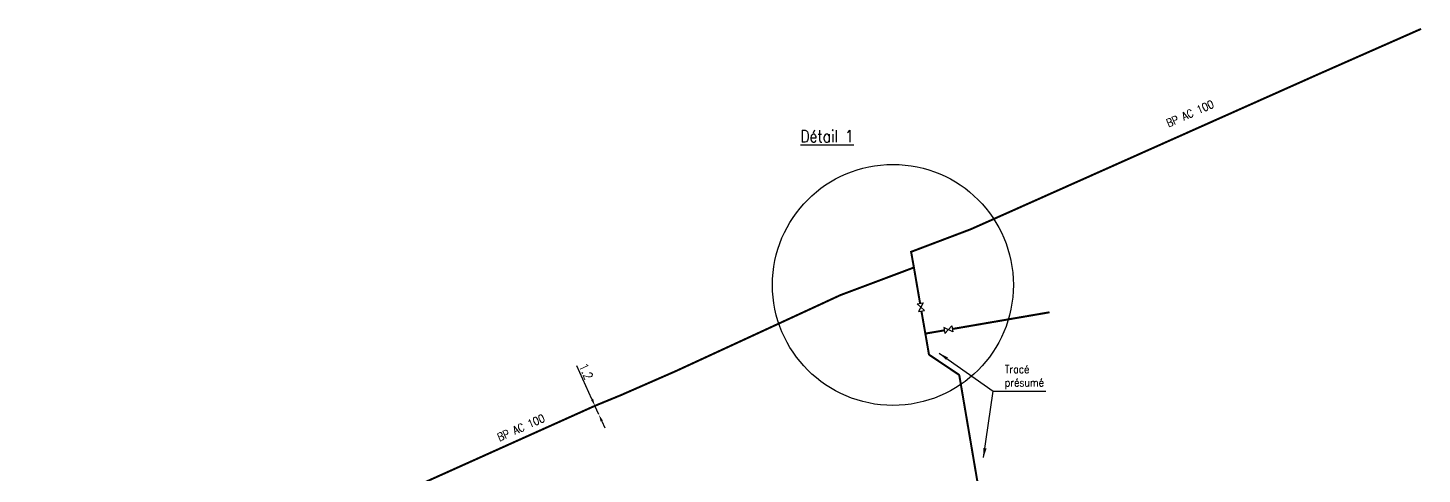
# Model space of a CAD drawing. Header units: millimetres. Extents: x 185000 to 186000, y 127990 to 129010.
# Drawn here: x 185825.9 to 186000.1, y 128510.6 to 128566.3 of the extents above; entities that cross this region are included whole.
import ezdxf
from ezdxf.enums import TextEntityAlignment as Align

# ---------------------------------------------------------------- set-up
doc = ezdxf.new("R2010")
doc.units = ezdxf.units.MM
doc.header["$PDMODE"] = 34
doc.linetypes.add('L_25_AP', pattern=[2000, 1000, 1000])
doc.linetypes.add('L_RAC_AP', pattern=[3.5, 2, -1.5])
doc.layers.get('0').update_dxf_attribs({"linetype": 'CONTINUOUS'})
doc.layers.get('DEFPOINTS').update_dxf_attribs({"linetype": 'CONTINUOUS'})
for name, color, linetype in [('L_150', 1, 'CONTINUOUS'), ('L_170', 7, 'CONTINUOUS'), ('L_300', 7, 'CONTINUOUS'), ('L_900', 7, 'CONTINUOUS')]:
    doc.layers.add(name, color=color, linetype=linetype)
doc.styles.get("Standard").update_dxf_attribs({"font": 'romans.shx', "width": 0.85})
doc.dimstyles.get("Standard").update_dxf_attribs({"dimtxt": 1.5, "dimasz": 1.2, "dimexe": 0.625, "dimexo": 0.625, "dimgap": 0.25, "dimtad": 1, "dimdec": 1, "dimzin": 0, "dimdsep": 46, "dimtxsty": 'Standard', "dimcen": -0.5, "dimadec": 0, "dimazin": 0, "dimtfac": 1, "dimtdec": 1, "dimtmove": 0, "dimatfit": 3, "dimfxl": 0, "dimtolj": 1, "dimtzin": 0, "dimarcsym": 0})

# ---------------------------------------------------------------- blocks, each defined once
blk = doc.blocks.new('L_300_09')
at = {"color": 0, "linetype": 'Continuous', "flags": 128}
blk.add_lwpolyline([(0.5, -0.38), (-0.5, 0.38), (-0.5, -0.38), (0.5, 0.38), (0.5, -0.38)], dxfattribs=at)
at = {"color": 0, "linetype": 'Continuous', "width": 0.75}
blk.add_attdef('NUM', text='', height=1, dxfattribs=at).set_placement((0, 1.69), align=Align.MIDDLE_CENTER)
at = {"color": 0, "linetype": 'Continuous', "width": 0.75, "flags": 3}
for tag, p in [('DEF_LEG', (0, -5)), ('DEF_COUP', (0, -7.5)), ('DEF_TYPE', (0, -10))]:
    blk.add_attdef(tag, text='', height=1.2, dxfattribs=at).set_placement(p, align=Align.MIDDLE)
blk = doc.blocks.new('*D1415')
at = {"layer": 'DEFPOINTS', "color": 0, "linetype": 'Continuous', "transparency": 16777216}
for p in [(185896.76, 128519.13), (185897.25, 128518.04), (185897.25, 128518.04)]:
    blk.add_point(p, dxfattribs=at)
at = {"layer": 'L_150', "color": 0, "linetype": 'Continuous', "lineweight": -2, "transparency": 16777216}
for p, q in [((185896.39, 128519.95), (185894.51, 128524.14)), ((185897.25, 128518.04), (185896.76, 128519.13)), ((185897.62, 128517.22), (185897.99, 128516.4))]:
    blk.add_line(p, q, dxfattribs=at)
at = {"layer": 'L_150', "color": 0, "linetype": 'Continuous', "transparency": 16777216}
for points in [[(185896.53, 128520.02), (185896.25, 128519.89), (185896.76, 128519.13)], [(185897.76, 128517.28), (185897.48, 128517.16), (185897.25, 128518.04)]]:
    blk.add_solid(points, dxfattribs=at)
at = {"layer": 'L_150', "color": 0, "linetype": 'Continuous', "transparency": 16777216, "insert": (185895.65, 128523.43), "char_height": 1.125, "attachment_point": 5, "rotation": 294.1698}
blk.add_mtext('\\A1;1.2', dxfattribs=at)

msp = doc.modelspace()

# ---------------------------------------------------------------- linework, layer by layer
at = {"layer": 'L_150', "linetype": 'L_25_AP', "const_width": 0.25, "flags": 128}
for points in [[(185937.39, 128531.93), (185936.62, 128536.4), (185936.62, 128536.4), (185936.27, 128538.36), (185936.27, 128538.36), (185943.75, 128541.19), (185987.21, 128560.56), (186000, 128566.2)], [(185723.11, 128442.37), (185726.2, 128444.73), (185736.58, 128449.51), (185736.58, 128449.51), (185740.48, 128451.32), (185740.48, 128451.32), (185744.34, 128452.45), (185744.34, 128452.45), (185747.66, 128452.3), (185749.41, 128453.08), (185749.41, 128453.08), (185756.88, 128456.33), (185767.83, 128461.13), (185767.83, 128461.13), (185780.12, 128466.71), (185780.12, 128466.71), (185788.88, 128470.69), (185788.88, 128470.69), (185799.82, 128475.66), (185799.82, 128475.66), (185810.86, 128480.68), (185816.94, 128482.97), (185818.1, 128482.94), (185819.01, 128483.35), (185819.92, 128483.76), (185820.54, 128484.58), (185821.65, 128485.08), (185830.85, 128489.49), (185831.08, 128489.6), (185831.08, 128489.6), (185831.08, 128489.6), (185831.08, 128489.6), (185831.08, 128489.6), (185831.08, 128489.6), (185831.08, 128489.6), (185831.08, 128489.6), (185831.08, 128489.6), (185831.08, 128489.6), (185863.87, 128504.36), (185863.87, 128504.36), (185896.76, 128519.13), (185900, 128520.46), (185906.86, 128523.46), (185927.43, 128532.95), (185927.43, 128532.95), (185927.43, 128532.95), (185936.62, 128536.4)]]:
    msp.add_lwpolyline(points, dxfattribs=at)
msp.add_lwpolyline([(185937.56, 128530.94), (185938.05, 128528.15), (185938.46, 128525.77), (185938.48, 128525.63, 0.205233), (185938.59, 128525.46), (185938.71, 128525.38), (185942.19, 128523.05, -0.205629), (185942.3, 128522.89), (185944.64, 128509.16), (185946.66, 128497.34), (185946.66, 128497.34), (185948.5, 128485.58), (185949.49, 128478.25)], format="xyb", dxfattribs=at)
at = {"layer": 'L_170', "linetype": 'L_RAC_AP', "ltscale": 0.5, "const_width": 0.25, "flags": 128}
for points in [[(185941.4, 128528.72), (185953.57, 128530.81)], [(185938.05, 128528.15), (185940.41, 128528.55)]]:
    msp.add_lwpolyline(points, dxfattribs=at)
at = {"layer": 'L_900'}
msp.add_circle((185934, 128534.23), 15.05, dxfattribs=at)

# ---------------------------------------------------------------- block references
at = {"layer": 'L_300', "ltscale": 0.5}
for p, rotation in [((185937.48, 128531.45), 99.73581100553818), ((185940.91, 128528.64), 9.73375397152878)]:
    msp.add_blockref('L_300_09', p, dxfattribs=dict(at, rotation=rotation))

# ---------------------------------------------------------------- texts
at = {"layer": 'L_150', "linetype": 'Continuous', "width": 0.85}
for rotation, p in [(23.7703, (185971.12, 128555.62)), (23.7305, (185887.52, 128516.4))]:
    msp.add_text('BP AC 100', height=1, rotation=rotation, dxfattribs=at).set_placement(p, align=Align.MIDDLE)
at = {"layer": 'L_150', "linetype": 'Continuous', "insert": (185947.98, 128522.72), "char_height": 1, "attachment_point": 4}
msp.add_mtext('Tracé\\Pprésumé', dxfattribs=at)
at = {"layer": 'L_900', "insert": (185922.43, 128553.54), "char_height": 1.5, "attachment_point": 1}
msp.add_mtext_dynamic_manual_height_columns('{\\LDétail 1}', width=15.7387, gutter_width=5, heights=[0], dxfattribs=at)

# ---------------------------------------------------------------- dimensions: what is measured, and where the dimension line sits
at = {"layer": 'L_150', "linetype": 'Continuous'}
dim = msp.add_linear_dim(base=(185897.25, 128518.04), p1=(185896.76, 128519.13), p2=(185897.25, 128518.04), angle=114.1698, dimstyle='Standard', override={"dimscale": 0.75, "dimatfit": 0}, dxfattribs=at)
dim.commit()
dim.dimension.update_dxf_attribs({"geometry": '*D1415', "text_midpoint": (185894.97, 128523.12), "dimtype": 160})

# ---------------------------------------------------------------- leaders
at = {"layer": 'L_150', "linetype": 'Continuous', "annotation_type": 0, "has_hookline": 1, "hookline_direction": 0, "text_width": 5.14}
msp.add_leader([(185939.77, 128525.71), (185946.53, 128520.97), (185947.73, 128520.97)], dimstyle='Standard', dxfattribs=at)
at = {"layer": 'L_150', "linetype": 'Continuous'}
msp.add_leader([(185945.33, 128512.66), (185946.53, 128520.97)], dimstyle='Standard', dxfattribs=at)

doc.saveas('drawing.dxf')
